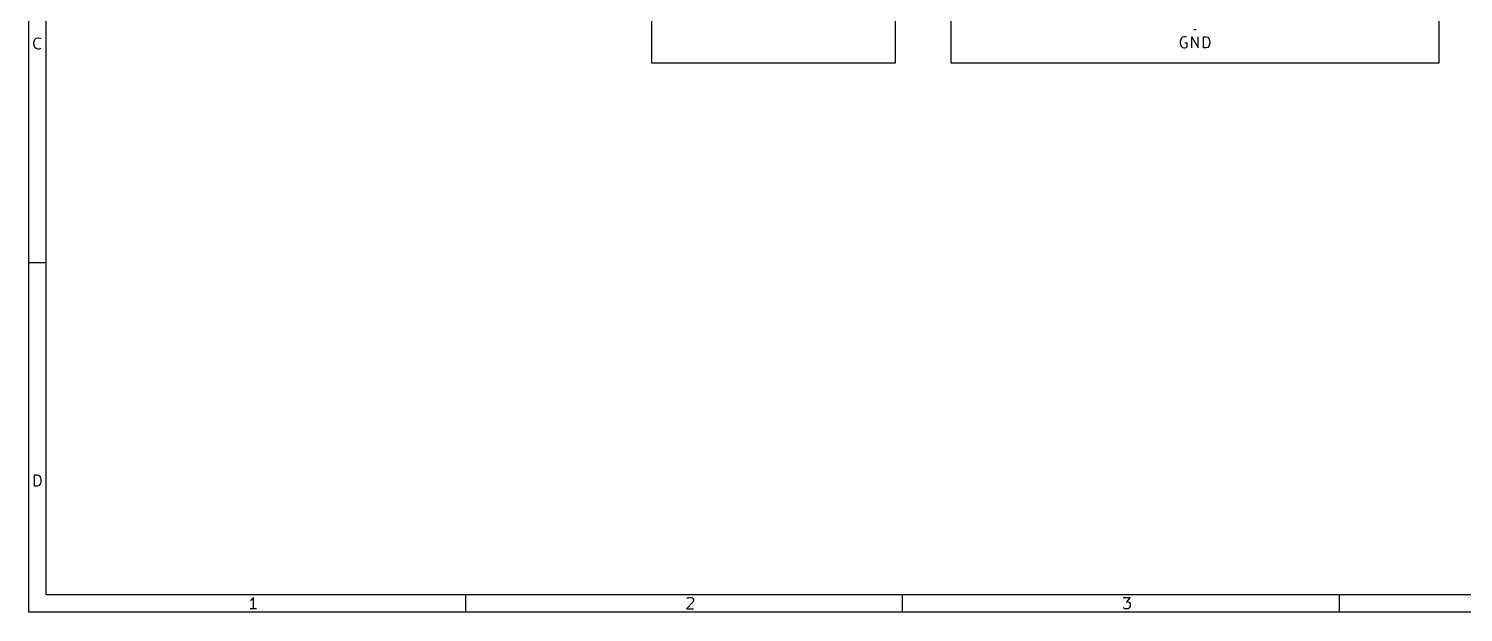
# Model space of a CAD drawing. Extents: x 0.4 to 11.3, y -7.9 to -0.4.
# Drawn here: x 0.39 to 6.86, y -7.87 to -5.25 of the extents above; entities that cross this region are included whole.
import ezdxf

# ---------------------------------------------------------------- set-up
doc = ezdxf.new("R2010")
doc.units = 0
doc.header["$MEASUREMENT"] = 0
for name, color, linetype in [('BLUE3', 171, 'CONTINUOUS'), ('CYAN2', 4, 'CONTINUOUS'), ('RED2', 1, 'CONTINUOUS')]:
    doc.layers.add(name, color=color, linetype=linetype)

msp = doc.modelspace()

# ---------------------------------------------------------------- linework, layer by layer
at = {"layer": 'BLUE3', "linetype": 'CONTINUOUS'}
for p, q in [((4.55, -2.5), (4.55, -5.4)), ((6.75, -5.4), (6.75, -2.5)), ((3.2, -4), (3.2, -5.4)), ((4.3, -5.4), (4.3, -4)), ((3.2, -5.4), (4.3, -5.4)), ((4.55, -5.4), (6.75, -5.4))]:
    msp.add_line(p, q, dxfattribs=at)
at = {"layer": 'CYAN2', "linetype": 'CONTINUOUS'}
for p, q in [((5.5857, -5.2947), (5.5833, -5.3042)), ((5.5857, -5.2947), (5.5833, -5.3042)), ((5.5881, -5.2899), (5.5857, -5.2947)), ((5.5881, -5.2899), (5.5857, -5.2947)), ((5.5929, -5.2852), (5.5881, -5.2899)), ((5.5929, -5.2852), (5.5881, -5.2899)), ((5.6, -5.2828), (5.5929, -5.2852)), ((5.6, -5.2828), (5.5929, -5.2852)), ((5.6071, -5.2828), (5.6, -5.2828)), ((5.6071, -5.2828), (5.6, -5.2828)), ((5.6119, -5.2852), (5.6071, -5.2828)), ((5.6119, -5.2852), (5.6071, -5.2828)), ((5.6357, -5.3328), (5.6357, -5.2828)), ((5.6357, -5.2828), (5.6643, -5.3328)), ((5.6357, -5.3328), (5.6357, -5.2828)), ((5.6357, -5.2828), (5.6643, -5.3328)), ((5.6643, -5.3328), (5.6643, -5.2828)), ((5.6643, -5.3328), (5.6643, -5.2828)), ((5.6881, -5.3328), (5.6881, -5.2828)), ((5.6881, -5.2828), (5.7, -5.2828)), ((5.6881, -5.3328), (5.6881, -5.2828)), ((5.6881, -5.2828), (5.7, -5.2828)), ((5.7, -5.2828), (5.7071, -5.2852)), ((5.7, -5.2828), (5.7071, -5.2852)), ((5.7071, -5.2852), (5.7119, -5.2899)), ((5.7071, -5.2852), (5.7119, -5.2899)), ((5.7119, -5.2899), (5.7143, -5.2947)), ((5.7119, -5.2899), (5.7143, -5.2947)), ((5.7143, -5.2947), (5.7167, -5.3042)), ((5.7143, -5.2947), (5.7167, -5.3042)), ((5.5833, -5.3042), (5.5833, -5.3114)), ((5.5833, -5.3042), (5.5833, -5.3114)), ((5.5833, -5.3114), (5.5857, -5.3209)), ((5.5833, -5.3114), (5.5857, -5.3209)), ((5.5857, -5.3209), (5.5881, -5.3257)), ((5.5857, -5.3209), (5.5881, -5.3257)), ((5.5881, -5.3257), (5.5929, -5.3304)), ((5.5881, -5.3257), (5.5929, -5.3304)), ((5.5929, -5.3304), (5.6, -5.3328)), ((5.5929, -5.3304), (5.6, -5.3328)), ((5.6, -5.3328), (5.6048, -5.3328)), ((5.6, -5.3328), (5.6048, -5.3328)), ((5.6143, -5.3114), (5.6048, -5.3114)), ((5.6143, -5.3114), (5.6048, -5.3114)), ((5.6048, -5.3328), (5.6119, -5.3304)), ((5.6048, -5.3328), (5.6119, -5.3304)), ((5.6119, -5.3304), (5.6143, -5.328)), ((5.6119, -5.3304), (5.6143, -5.328)), ((5.6143, -5.328), (5.6143, -5.3114)), ((5.6143, -5.328), (5.6143, -5.3114)), ((5.7, -5.3328), (5.6881, -5.3328)), ((5.7, -5.3328), (5.6881, -5.3328)), ((5.7071, -5.3304), (5.7, -5.3328)), ((5.7071, -5.3304), (5.7, -5.3328)), ((5.7119, -5.3257), (5.7071, -5.3304)), ((5.7119, -5.3257), (5.7071, -5.3304)), ((5.7143, -5.3209), (5.7119, -5.3257)), ((5.7143, -5.3209), (5.7119, -5.3257)), ((5.7167, -5.3114), (5.7143, -5.3209)), ((5.7167, -5.3114), (5.7143, -5.3209)), ((5.7167, -5.3042), (5.7167, -5.3114)), ((5.7167, -5.3042), (5.7167, -5.3114))]:
    msp.add_line(p, q, dxfattribs=at)
at = {"layer": 'RED2', "linetype": 'CONTINUOUS'}
for p, q in [((0.3937, -7.8743), (0.3937, -0.3937)), ((0.4724, -7.7956), (0.4724, -0.4724)), ((0.4172, -5.3091), (0.4197, -5.2993)), ((0.4197, -5.2993), (0.4221, -5.2945)), ((0.4221, -5.2945), (0.427, -5.2896)), ((0.427, -5.2896), (0.4343, -5.2872)), ((0.4343, -5.2872), (0.4392, -5.2872)), ((0.4392, -5.2872), (0.4465, -5.2896)), ((0.4465, -5.2896), (0.4489, -5.292)), ((5.645, -5.25), (5.655, -5.25)), ((0.4172, -5.3164), (0.4172, -5.3091)), ((0.4197, -5.3261), (0.4172, -5.3164)), ((0.4221, -5.331), (0.4197, -5.3261)), ((0.427, -5.3359), (0.4221, -5.331)), ((0.4343, -5.3383), (0.427, -5.3359)), ((0.4392, -5.3383), (0.4343, -5.3383)), ((0.4465, -5.3359), (0.4392, -5.3383)), ((0.4489, -5.3335), (0.4465, -5.3359)), ((0.3937, -6.2992), (0.4724, -6.2992)), ((0.4197, -7.3068), (0.4197, -7.2557)), ((0.4197, -7.2557), (0.4319, -7.2557)), ((0.4319, -7.2557), (0.4392, -7.2581)), ((0.4392, -7.3044), (0.4319, -7.3068)), ((0.4392, -7.2581), (0.444, -7.263)), ((0.444, -7.2995), (0.4392, -7.3044)), ((0.444, -7.263), (0.4465, -7.2678)), ((0.4465, -7.2946), (0.444, -7.2995)), ((0.4465, -7.2678), (0.4489, -7.2776)), ((0.4489, -7.2849), (0.4465, -7.2946)), ((0.4489, -7.2776), (0.4489, -7.2849)), ((0.4319, -7.3068), (0.4197, -7.3068)), ((11.2206, -7.7956), (0.4724, -7.7956)), ((1.3965, -7.8193), (1.3916, -7.8217)), ((1.4013, -7.8144), (1.3965, -7.8193)), ((1.4062, -7.8071), (1.4013, -7.8144)), ((1.4062, -7.8583), (1.4062, -7.8071)), ((2.3622, -7.7956), (2.3622, -7.8743)), ((3.3601, -7.812), (3.3625, -7.8096)), ((3.3625, -7.8096), (3.3674, -7.8071)), ((3.3674, -7.8071), (3.3796, -7.8071)), ((3.3796, -7.8071), (3.3845, -7.8096)), ((3.3845, -7.8096), (3.3869, -7.812)), ((3.3869, -7.812), (3.3893, -7.8169)), ((3.3893, -7.8217), (3.3869, -7.8291)), ((3.3893, -7.8169), (3.3893, -7.8217)), ((4.3307, -7.7956), (4.3307, -7.8743)), ((5.3262, -7.8071), (5.3578, -7.8071)), ((5.3578, -7.8071), (5.3408, -7.8266)), ((6.2992, -7.7956), (6.2992, -7.8743)), ((11.2993, -7.8743), (0.3937, -7.8743)), ((1.4208, -7.8583), (1.3916, -7.8583)), ((3.3869, -7.8291), (3.3576, -7.8583)), ((3.3576, -7.8583), (3.3893, -7.8583)), ((5.3286, -7.8559), (5.3262, -7.8534)), ((5.3335, -7.8583), (5.3286, -7.8559)), ((5.3481, -7.8583), (5.3335, -7.8583)), ((5.3408, -7.8266), (5.3481, -7.8266)), ((5.3481, -7.8266), (5.353, -7.8291)), ((5.353, -7.8559), (5.3481, -7.8583)), ((5.353, -7.8291), (5.3554, -7.8315)), ((5.3554, -7.8534), (5.353, -7.8559)), ((5.3554, -7.8315), (5.3578, -7.8364)), ((5.3578, -7.8486), (5.3554, -7.8534)), ((5.3578, -7.8364), (5.3578, -7.8486))]:
    msp.add_line(p, q, dxfattribs=at)

doc.saveas('drawing.dxf')
